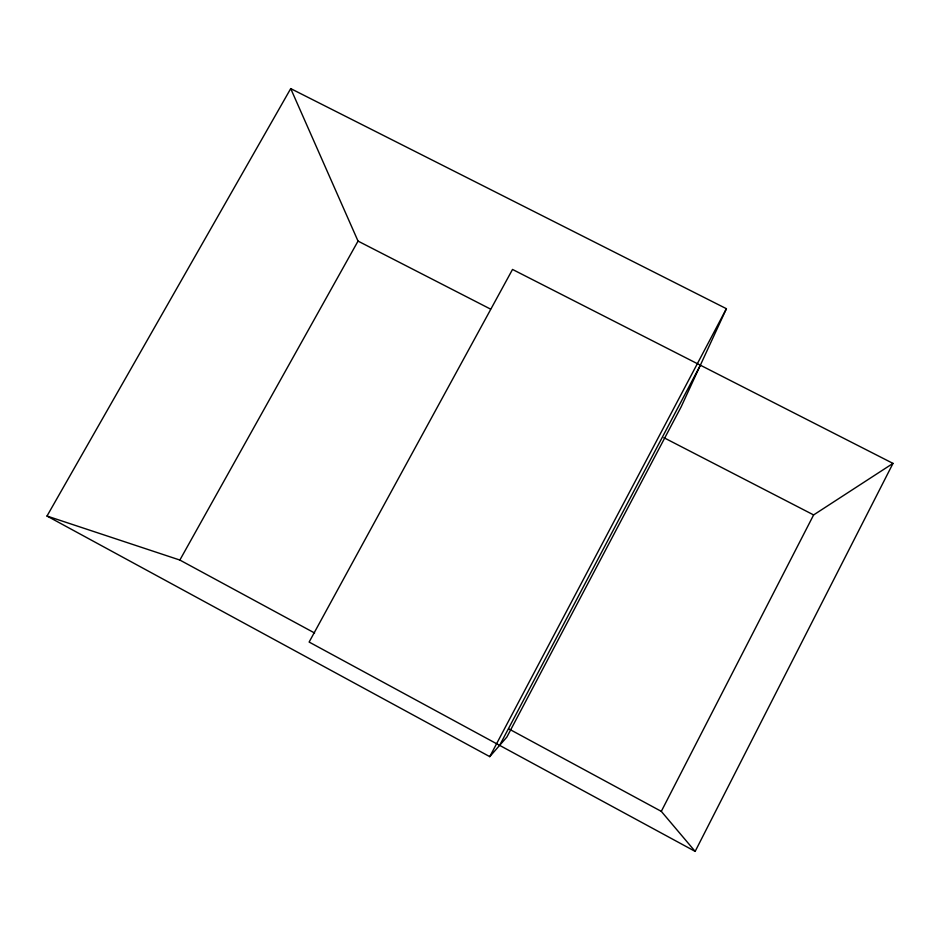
<?xml version="1.0" encoding="UTF-8"?>
<svg xmlns="http://www.w3.org/2000/svg" width="940" height="940" viewBox="0 0 940 940"><rect width="100%" height="100%" fill="white"/><g stroke="black" fill="none" stroke-linecap="round" stroke-linejoin="round"><path stroke-width="1.41" d="M726.409 308.696L681.124 406.903L506.848 737.101L489.764 756.641L47 516.037L290.719 88.607L726.409 308.696L489.764 756.641M695.154 851.393L893 463.397L512.523 269.439L309.131 642.055L695.154 851.393L661.302 811.361L509.315 729.158M661.302 811.361L813.617 514.932L893 463.397M499.634 745.361L700.359 365.19M47 516.037L179.857 560.052L358.034 241.098L290.719 88.607M358.034 241.098L490.539 309.096M663.863 437.676L813.617 514.932M179.857 560.052L314.583 632.996"/></g></svg>
